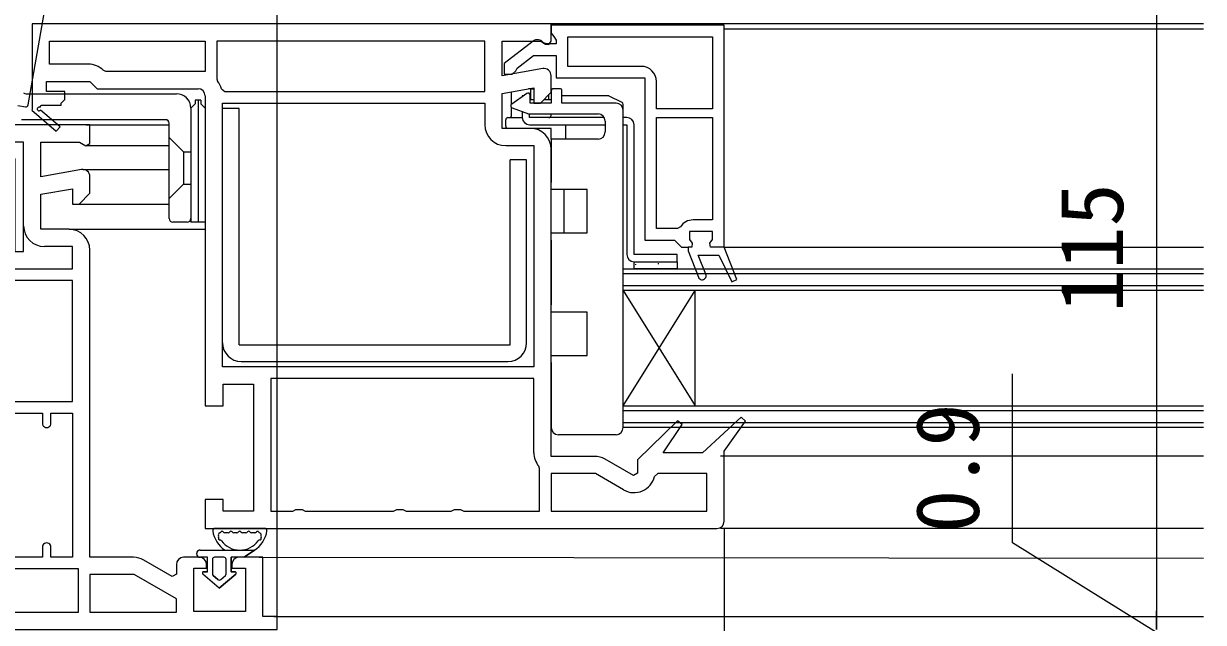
# Model space of a CAD drawing. Units: millimetres, scale not verified. Extents: x -525 to 525, y -783 to 778.
# Drawn here: x -182.2 to -18.5, y -492.7 to -409.7 of the extents above; entities that cross this region are included whole.
import ezdxf
from ezdxf.enums import TextEntityAlignment as Align

# ---------------------------------------------------------------- set-up
doc = ezdxf.new("R2010")
doc.units = ezdxf.units.MM
doc.header["$LTSCALE"] = 4
for name, color, linetype in [('0-2_YKK_11', 7, 'Continuous'), ('0-4_YKK_12', 2, 'Continuous'), ('0-5_YKK_13', 4, 'Continuous'), ('0-7_YKK_D', 6, 'Continuous')]:
    doc.layers.add(name, color=color, linetype=linetype)
doc.styles.add('ＭＳ ゴシック', font='')
doc.styles.get('ＭＳ ゴシック').set_extended_font_data('MS Gothic')

msp = doc.modelspace()

# ---------------------------------------------------------------- linework, layer by layer
at = {"layer": '0-2_YKK_11'}
for p, q in [((-111.4, -469.2), (-111.4, -458.9)), ((-179.6, -482.3), (-179.6, -483.7)), ((-157.8, -483.7), (-160, -483.7))]:
    msp.add_line(p, q, dxfattribs=at)
for points in [[(-174.174, -429.915), (-179.8, -430.907), (-179.8, -426.1), (-174.444, -426.1), (-173.576, -426.642), (-173, -426.322), (-173, -423.7), (-200.642, -423.7), (-202.95, -379.647)], [(-109, -409.7), (-181, -409.7), (-181, -421.566), (-181.077, -421.7), (-177.659, -424.604), (-177.141, -423.995), (-179.86, -421.684)], [(-110.173, -415.915), (-115.8, -416.907), (-115.8, -412.1), (-110.443, -412.1), (-109.765, -412.524), (-109.3, -412.558), (-109, -412.1), (-109, -411.2), (-109, -409.7)], [(-85, -440.7), (-85, -409.9), (-109, -409.9), (-109, -411), (-108.65, -411.476), (-108.3, -411.953), (-108.3, -412.5), (-109.7, -412.5), (-110.1, -412.3)], [(-178.6, -412.1), (-157, -412.1), (-156.999, -416.3), (-170.798, -416.3), (-171.153, -416.152)], [(-173.207, -415.3), (-178.599, -415.3), (-178.6, -412.1)], [(-118.2, -412.1), (-155.4, -412.1), (-155.4, -417.332), (-155.297, -417.636)], [(-154.737, -418.741), (-154.257, -419.1), (-118.2, -419.1), (-118.2, -412.1)], [(-111.517, -412.112), (-115.5, -415.224), (-115.5, -416.7), (-114.399, -416.7), (-113.9, -416.224), (-113.708, -415.855), (-111.461, -414.1), (-108.3, -414.1), (-108.3, -417.2), (-96, -417.2), (-96, -439.7), (-91.9, -439.7), (-91.4, -440.2), (-90.9, -440.7), (-90, -440.7), (-90, -441.2), (-88.562, -444.851)], [(-106.7, -411.5), (-86.6, -411.5), (-86.6, -421.5), (-94.4, -421.5), (-94.4, -417.7)], [(-96.5, -415.6), (-106.7, -415.6), (-106.7, -411.5)], [(-111.9, -424.2), (-115.8, -424.2), (-115.8, -419.344), (-111.4, -418.568), (-111.4, -420.7), (-110.5, -420.7), (-109, -419.2), (-109, -416.9)], [(-179.926, -421.305), (-179.749, -421), (-177, -421), (-177, -420.7), (-176.5, -420.2), (-176.5, -419.1), (-179, -419.1), (-179, -417.7), (-173, -417.7), (-172, -418.7), (-157.999, -418.7)], [(-156.999, -419.7), (-157, -462.7), (-154.5, -462.7), (-154.5, -459.7), (-150.3, -459.7), (-150.3, -477.3), (-154.5, -477.3), (-154.5, -475.7), (-157, -475.7), (-157, -479.7), (-86, -479.7)], [(-111.4, -457.3), (-154.6, -457.3), (-154.6, -420.7), (-118.2, -420.7), (-118.2, -423.7)], [(-94.4, -438.1), (-94.4, -422.7), (-86.6, -422.7), (-86.6, -436.9), (-89.3, -436.9)], [(-211, -427.1), (-211, -441.3), (-209.8, -441.3), (-209.8, -428.4), (-206.353, -428.4), (-206.053, -428.7), (-197.747, -428.7), (-197.447, -428.4), (-195.753, -428.4), (-195.453, -428.7), (-187.147, -428.7), (-186.847, -428.4), (-183.4, -428.4), (-183.4, -441.3), (-182.2, -441.3), (-182.2, -427.1)], [(-182.2, -437.7), (-182.2, -426.1), (-199.767, -426.1)], [(-115.3, -426.6), (-111.4, -426.6), (-111.4, -457.3)], [(-102.973, -469.7), (-109, -469.7), (-109, -427.1)], [(-175.9, -438.2), (-179.8, -438.2), (-179.8, -433.344), (-175.4, -432.568), (-175.4, -434.7), (-174.5, -434.7), (-173, -433.2), (-173, -430.9)], [(-91.07, -437.869), (-91.491, -438.1), (-94.4, -438.1)], [(-87.538, -444.448), (-88.582, -441.8), (-85.746, -441.8), (-83.953, -445.488), (-83.223, -445.165), (-85, -440.7), (-86.9, -440.7), (-86.975, -440.109), (-86.6, -439.625), (-86.6, -438.5), (-89.8, -438.5), (-89.8, -439.625), (-89.425, -440.109), (-89.5, -440.7), (-90, -440.7), (-90, -441.2), (-88.562, -444.851)], [(-212.6, -443.7), (-175.4, -443.7), (-175.4, -440.6), (-179.3, -440.6)], [(-166.973, -483.7), (-173, -483.7), (-173, -441.1)], [(-87.538, -444.448), (-88.582, -441.8), (-85.746, -441.8), (-83.953, -445.488), (-83.223, -445.165), (-85, -440.7)], [(-111.4, -458.9), (-147.9, -458.9), (-147.9, -477.3), (-144.866, -477.3), (-144.433, -477.05), (-143.567, -477.05), (-143.134, -477.3), (-130.866, -477.3), (-130.433, -477.05), (-129.567, -477.05), (-129.134, -477.3), (-122.866, -477.3), (-122.433, -477.05), (-121.567, -477.05), (-121.134, -477.3), (-110.6, -477.3), (-110.6, -471.39), (-110.717, -471.068)], [(-179.6, -483.7), (-212.6, -483.7), (-212.6, -463.7), (-179.6, -463.7), (-179.6, -465.1)], [(-178.4, -465.1), (-178.4, -463.7), (-175.4, -463.7), (-175.4, -483.7), (-178.4, -483.7), (-178.4, -482.3)], [(-85, -478.7), (-85, -468.989), (-82.048, -464.795), (-82.639, -464.276), (-88, -469.2), (-93.465, -469.2), (-90.844, -465.288), (-91.449, -464.784), (-97, -470.186), (-97, -472.045), (-97.567, -472.372), (-101.523, -470.088)], [(-109, -477.3), (-87.4, -477.3), (-87.4, -472.1), (-94.187, -472.1), (-94.674, -472.487)], [(-98.95, -474.345), (-102.839, -472.1), (-109, -472.1), (-109, -477.3)], [(-211, -493.7), (-147, -493.7), (-147, -491.9), (-149, -491.9), (-149, -483.7), (-152.3, -483.7)], [(-161, -484.7), (-161, -486.045), (-161.567, -486.372), (-165.523, -484.088)], [(-153.3, -484.7), (-153.3, -485.2), (-151.4, -485.2), (-151.4, -491.2), (-158.6, -491.2), (-158.6, -485.2), (-156.8, -485.2), (-156.8, -484.7)]]:
    msp.add_lwpolyline(points, dxfattribs=at)
for points in [[(-212.6, -462.1), (-175.4, -462.1), (-175.4, -445.3), (-212.6, -445.3)], [(-174.6, -485.3), (-212.6, -485.3), (-212.6, -491.3), (-174.6, -491.3)], [(-173, -491.3), (-161, -491.3), (-161, -489.471), (-166.839, -486.1), (-173, -486.1)]]:
    msp.add_lwpolyline(points, close=True, dxfattribs=at)
for centre, radius, start, end in [((-110.9, -412.9), 1, 36.86989, 128.08672), ((-173.207, -418.2), 2.9, 44.90088, 89.99999), ((-96.5, -417.7), 2.1, 0.00001, 89.99999), ((-110, -416.9), 1, 360, 99.99998), ((-157.999, -419.7), 1, 0.00001, 89.99999), ((-157.999, -419.7), 3.4, 16.3827, 37.37008), ((-180.051, -421.522), 0.25, 59.99997, 319.64296), ((-115.3, -423.7), 2.9, 180.00001, 269.99999), ((-111.9, -427.1), 2.9, 0.00001, 89.99999), ((-174, -430.9), 1, 360, 99.99998), ((-89.3, -439), 2.1, 90.00001, 147.42104), ((-179.3, -437.7), 2.9, 180.00001, 269.99999), ((-175.9, -441.1), 2.9, 0.00001, 89.99999), ((-88.05, -444.65), 0.55, 201.49833, 21.49835), ((-88.05, -444.65), 0.55, 201.49833, 21.49835), ((-179, -465.1), 0.6, 179.99999, 0.00001), ((-108.5, -469.2), 2.9, 179.99998, 220.11918), ((-102.973, -472.6), 2.9, 60.00001, 90.00002), ((-97.5, -471.833), 2.9, 239.99998, 346.9794), ((-86, -478.7), 1, 270.00001, 359.99999), ((-179, -482.3), 0.6, 359.99999, 180.00001), ((-166.973, -486.6), 2.9, 60.00001, 90.00002), ((-160, -484.7), 1, 90.00001, 179.99999), ((-157.8, -484.7), 1, 0.00001, 89.99999), ((-152.3, -484.7), 1, 90.00001, 179.99999)]:
    msp.add_arc(centre, radius, start, end, dxfattribs=at)
at = {"layer": '0-4_YKK_12'}
for p, q in [((-18.5, -409.685), (-109.5, -409.7)), ((-85, -410.4), (-18.5, -410.4)), ((-173.5, -423.7), (-162, -423.7)), ((-173.5, -426.6), (-162, -426.6)), ((-174, -429.9), (-162, -429.9)), ((-174.707, -434.7), (-162, -434.7)), ((-175.9, -438.2), (-157, -438.2)), ((-85, -440.7), (-18.5, -440.7)), ((-99, -465.695), (-99, -443.695)), ((-99, -443.695), (-18.5, -443.695)), ((-18.5, -444.395), (-99, -444.395)), ((-99, -445.995), (-18.5, -445.995)), ((-18.5, -446.695), (-99, -446.695)), ((-99, -462.695), (-89, -446.695)), ((-99, -462.695), (-18.5, -462.695)), ((-18.5, -463.395), (-99, -463.395)), ((-99, -464.995), (-18.5, -464.995)), ((-18.5, -465.695), (-99, -465.695)), ((-18.5, -469.695), (-85.496, -469.695)), ((-18.5, -479.695), (-85.496, -479.695)), ((-149.5, -483.7), (-18.5, -483.799)), ((-147.5, -491.9), (-18.5, -491.9))]:
    msp.add_line(p, q, dxfattribs=at)
msp.add_lwpolyline([(-99, -446.695), (-89, -462.695), (-89, -446.695)], dxfattribs=at)
at = {"layer": '0-5_YKK_13'}
for p, q in [((-181.587, -420.961), (-179.347, -408.257)), ((-111.8, -418.7), (-112.146, -418.7)), ((-111.8, -418.7), (-111.43, -418.7)), ((-111.8, -420.2), (-111.8, -418.7)), ((-109, -419), (-109, -420.7)), ((-107.8, -418.7), (-108.7, -418.7)), ((-107.5, -420.7), (-107.5, -419)), ((-181.85, -419.399), (-161, -419.399)), ((-157.6, -420.299), (-158.4, -420.299)), ((-158, -420.299), (-158, -437.199)), ((-114.5, -420.846), (-114.5, -419.115)), ((-112.372, -419.354), (-114.474, -420.826)), ((-113, -419.7), (-113, -419.793)), ((-112.865, -419.7), (-113, -419.7)), ((-111.9, -420.7), (-111.9, -419.6)), ((-109, -420.7), (-111.9, -420.7)), ((-111.8, -420.2), (-111.4, -420.2)), ((-110, -420.2), (-109.3, -420.2)), ((-109.3, -420.2), (-109.3, -419.5)), ((-109.3, -420.2), (-109, -420.2)), ((-101.07, -419.7), (-107.5, -419.7)), ((-100, -420.7), (-107.5, -420.7)), ((-99.165, -420.617), (-100.936, -419.731)), ((-183.018, -421.014), (-181.934, -421.205)), ((-159, -421.399), (-159, -436.699)), ((-159, -421.399), (-159, -437.199)), ((-157, -421.399), (-157, -437.199)), ((-154.6, -453.945), (-154.6, -421.445)), ((-153, -421.445), (-154.6, -421.445)), ((-152.3, -421.445), (-154.6, -421.445)), ((-152.3, -454.245), (-152.3, -421.445)), ((-114.5, -422.4), (-114.5, -421.298)), ((-114.405, -421.354), (-112.13, -422.181)), ((-113, -421.865), (-113, -422.7)), ((-112.028, -422.2), (-102.5, -422.2)), ((-112, -422.7), (-112, -422.2)), ((-109, -422.4), (-109, -422.2)), ((-99, -421.7), (-99, -420.885)), ((-99, -465.7), (-99, -421.7)), ((-162.5, -422.999), (-182.492, -422.999)), ((-162, -436.699), (-162, -423.499)), ((-115.3, -423.9), (-115.3, -423)), ((-115, -422.7), (-113, -422.7)), ((-101.634, -422.7), (-112, -422.7)), ((-112, -423.7), (-101.5, -423.7)), ((-107, -423.7), (-107, -425.7)), ((-107, -423.7), (-101.5, -423.7)), ((-101.5, -423.2), (-101.5, -424.7)), ((-98.5, -422.7), (-99, -422.7)), ((-99, -423.7), (-98.5, -423.7)), ((-98.5, -423.7), (-98.5, -441.7)), ((-97.5, -441.7), (-97.5, -423.7)), ((-109, -424.2), (-115, -424.2)), ((-109, -425.7), (-109, -424.2)), ((-109, -425.7), (-109, -431.7)), ((-102.5, -425.7), (-109, -425.7)), ((-160, -427.449), (-160, -431.949)), ((-112.4, -428.545), (-114.7, -428.545)), ((-114.7, -454.245), (-114.7, -428.545)), ((-112.4, -453.945), (-112.4, -428.545)), ((-107.25, -432.7), (-107.25, -438.7)), ((-104, -438.7), (-104, -432.7)), ((-159.5, -437.199), (-161.5, -437.199)), ((-157, -437.199), (-159, -437.199)), ((-109, -438.7), (-104, -438.7)), ((-109, -439.7), (-109, -438.7)), ((-109, -439.7), (-109, -448.7)), ((-91.5, -441.7), (-97.5, -441.7)), ((-91.5, -442.7), (-91.5, -441.7)), ((-97.5, -442.7), (-91.5, -442.7)), ((-97.318, -443.023), (-97.318, -443.123)), ((-94.143, -442.923), (-94.143, -443.023)), ((-104, -455.7), (-104, -449.7)), ((-152.3, -454.245), (-114.7, -454.245)), ((-152, -456.545), (-115, -456.545)), ((-109, -455.7), (-104, -455.7)), ((-109, -456.7), (-109, -455.7)), ((-109, -456.7), (-109, -465.7)), ((-100, -466.7), (-108, -466.7)), ((-148.736, -479.699), (-155.664, -479.699)), ((-153.832, -480.299), (-154.264, -480.299)), ((-152.6, -480.299), (-153.032, -480.299)), ((-151.368, -480.299), (-151.8, -480.299)), ((-150.136, -480.299), (-150.568, -480.299)), ((-157.701, -482.7), (-150.151, -482.7)), ((-156.7, -483.7), (-157.7, -483.7)), ((-156.7, -483.7), (-157.7, -483.7)), ((-156.7, -485.7), (-156.7, -483.7)), ((-156.7, -485.7), (-156.7, -483.7)), ((-156, -484), (-156, -485.999)), ((-156, -484), (-156, -485.999)), ((-154.4, -483.7), (-155.7, -483.7)), ((-154.4, -483.7), (-155.7, -483.7)), ((-154.1, -485.999), (-154.1, -484)), ((-154.1, -485.999), (-154.1, -484)), ((-153.4, -483.7), (-153.4, -485.7)), ((-151.6, -483.7), (-153.4, -483.7)), ((-153.4, -485.7), (-153.4, -483.7)), ((-151.6, -483.7), (-153.4, -483.7)), ((-155.05, -488), (-157.329, -486.056)), ((-155.05, -488), (-157.329, -486.056)), ((-157.198, -485.7), (-156.7, -485.7)), ((-156.7, -485.7), (-157.198, -485.7)), ((-152.771, -486.056), (-155.05, -488)), ((-155.05, -488), (-152.771, -486.056)), ((-153.4, -485.7), (-152.902, -485.7)), ((-152.902, -485.7), (-153.4, -485.7)), ((-155.895, -486.227), (-155.245, -486.782)), ((-155.245, -486.782), (-155.895, -486.227)), ((-154.855, -486.782), (-154.205, -486.227)), ((-154.855, -486.782), (-154.205, -486.227))]:
    msp.add_line(p, q, dxfattribs=at)
for points in [[(-158.4, -420.299), (-158.4, -420.799), (-159, -421.399)], [(-157.6, -420.299), (-157.6, -420.799), (-157, -421.399)], [(-162, -425.449), (-160, -427.449), (-159, -427.449)], [(-162, -433.949), (-160, -431.949), (-159, -431.949)], [(-104, -432.7), (-109, -432.7), (-109, -431.7)], [(-104, -449.7), (-109, -449.7), (-109, -448.7)], [(-150.151, -482.7), (-151.6, -483.7), (-150.151, -482.7)]]:
    msp.add_lwpolyline(points, dxfattribs=at)
msp.add_lwpolyline([(-97.5, -443.7), (-97.5, -442.7), (-91.5, -442.7), (-91.5, -443.7)], close=True, dxfattribs=at)
for centre, radius, start, end in [((-108.7, -419), 0.3, 90, 180), ((-107.8, -419), 0.3, 0, 90), ((-181.85, -418.899), 0.5, 225, 270), ((-161, -421.399), 2, 0, 90), ((-112.2, -419.6), 0.3, 0, 125), ((-101.07, -420), 0.3, 63.43495, 90), ((-100, -421.7), 1, 0, 90), ((-99.3, -420.885), 0.3, 0, 63.43495), ((-181.882, -420.909), 0.3, 260, 349.99988), ((-114.302, -421.072), 0.3, 125, 250), ((-112.028, -421.9), 0.3, 250, 270), ((-102.5, -423.2), 1, 0, 90), ((-162.5, -423.499), 0.5, 0, 90), ((-115, -423), 0.3, 90, 180), ((-115, -423.9), 0.3, 180, 270), ((-114.8, -422.4), 0.3, 270, 0), ((-112, -422.7), 1, 180, 270), ((-109.3, -422.4), 0.3, 270, 0), ((-98.5, -423.7), 1, 0, 90), ((-102.5, -424.7), 1, 270, 0), ((-161.5, -436.699), 0.5, 180, 270), ((-159.5, -436.699), 0.5, 270, 0), ((-97.5, -441.7), 1, 180, 270), ((-152, -453.945), 2.6, 180, 270), ((-115, -453.945), 2.6, 270, 0), ((-108, -465.7), 1, 180, 270), ((-100, -465.7), 1, 270, 0), ((-155.664, -479.999), 0.3, 90, 188.20609), ((-152.2, -479.5), 3.8, 188.20609, 237.36313), ((-154.884, -480.599), 0.3, 110.02209, 202.28177), ((-154.971, -481.1), 0.2, 153.36701, 266.63299), ((-152.2, -479.5), 3.2, 202.28177, 203.14776), ((-155.418, -480.875), 0.3, 333.36701, 23.14776), ((-155.089, -480.035), 0.3, 290.02209, 328.16514), ((-154.664, -480.299), 0.2, 36.8699, 148.16514), ((-154.264, -479.999), 0.3, 216.8699, 270), ((-153.832, -479.999), 0.3, 270, 323.1301), ((-153.432, -480.299), 0.2, 36.8699, 143.1301), ((-153.032, -479.999), 0.3, 216.8699, 270), ((-152.6, -479.999), 0.3, 270, 323.1301), ((-152.2, -480.299), 0.2, 36.8699, 143.1301), ((-151.8, -479.999), 0.3, 216.8699, 270), ((-151.368, -479.999), 0.3, 270, 323.1301), ((-150.968, -480.299), 0.2, 36.8699, 143.1301), ((-150.568, -479.999), 0.3, 216.8699, 270), ((-152.2, -479.5), 3.8, 302.63687, 351.79391), ((-150.136, -479.999), 0.3, 270, 323.1301), ((-149.736, -480.299), 0.2, 31.83486, 143.1301), ((-149.311, -480.035), 0.3, 211.83486, 249.97791), ((-149.429, -481.1), 0.2, 273.36701, 26.63299), ((-149.517, -480.599), 0.3, 337.71823, 69.97791), ((-148.982, -480.875), 0.3, 156.85224, 206.63299), ((-152.2, -479.5), 3.2, 336.85224, 337.71823), ((-148.736, -479.999), 0.3, 351.79391, 90), ((-157.701, -483.2), 0.5, 90.11462, 269.88538), ((-157.7, -483.2), 0.5, 89.88541, 270), ((-155.001, -481.599), 0.3, 36.85224, 86.63299), ((-152.2, -479.5), 3.2, 216.85224, 323.14776), ((-149.399, -481.599), 0.3, 93.36701, 143.14776), ((-157.7, -483.2), 0.5, 269.88533, 269.99998), ((-155.7, -484), 0.3, 90, 180), ((-155.7, -484), 0.3, 90, 180), ((-154.4, -484), 0.3, 0, 90), ((-154.4, -484), 0.3, 0, 90), ((-157.198, -485.902), 0.202, 90, 229.53619), ((-157.198, -485.902), 0.202, 90, 229.53619), ((-155.7, -485.999), 0.3, 180, 229.53619), ((-155.7, -485.999), 0.3, 180, 229.53619), ((-154.4, -485.999), 0.3, 310.46381, 0), ((-154.4, -485.999), 0.3, 310.46381, 0), ((-152.902, -485.902), 0.202, 310.46378, 89.99997), ((-152.902, -485.902), 0.202, 310.46381, 90), ((-155.05, -486.554), 0.3, 229.53619, 310.46381), ((-155.05, -486.554), 0.3, 229.53619, 310.46381)]:
    msp.add_arc(centre, radius, start, end, dxfattribs=at)
at = {"layer": '0-7_YKK_D'}
for p, q in [((-147, -492.4), (-147, -317.705)), ((-25, -378.702), (-25, -493.702)), ((-85, -479.7), (-85, -633.701)), ((-25, -493.699), (-25, -491.149))]:
    msp.add_line(p, q, dxfattribs=at)
msp.add_lwpolyline([(-25, -494.149), (-45, -481.689), (-45, -458.257)], dxfattribs=at)

# ---------------------------------------------------------------- texts
at = {"layer": '0-7_YKK_D', "style": 'ＭＳ ゴシック'}
for s, p in [('115', (-27, -449.77)), ('0.9', (-47, -480.303))]:
    msp.add_text(s, height=8.798, rotation=90, dxfattribs=at).set_placement(p, align=Align.BOTTOM_LEFT)

doc.saveas('drawing.dxf')
